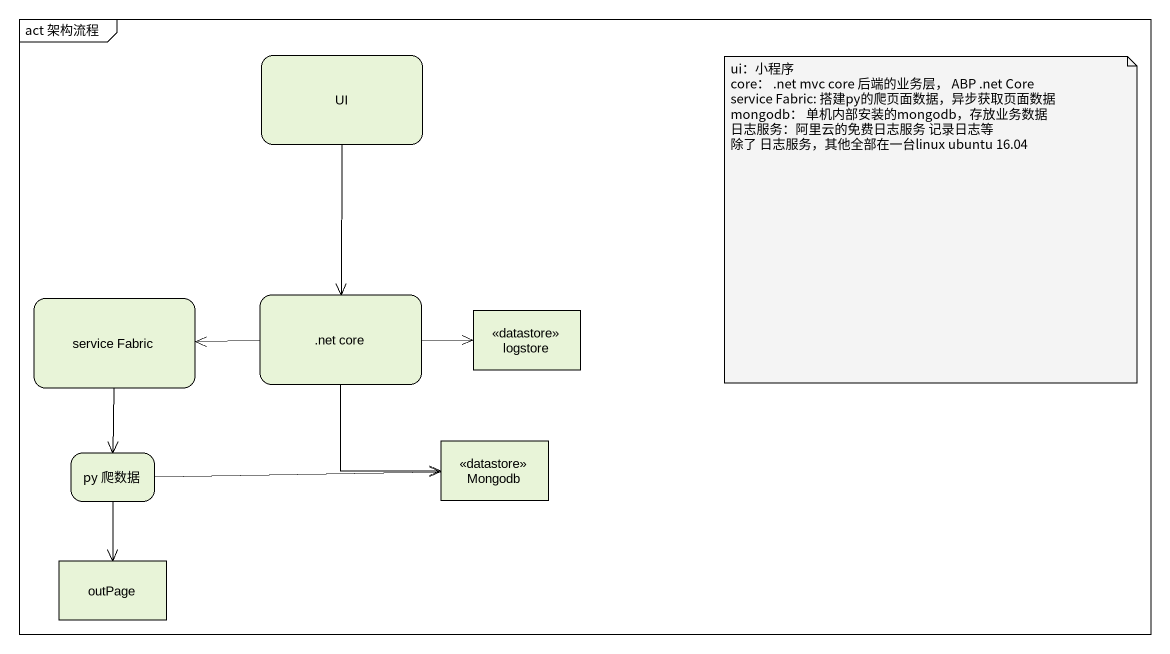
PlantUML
@startuml
mainframe act 架构流程
hide empty description
state UI
state "service Fabric" as service_Fabric
state ".net core" as net_core
state logstore <<datastore>>
state Mongodb <<datastore>>
state "py 爬数据" as py_爬数据
state outPage <<object>>
UI --> net_core
service_Fabric --> py_爬数据
net_core -left-> service_Fabric
net_core -right-> logstore
net_core --> Mongodb
py_爬数据 -right-> Mongodb
py_爬数据 --> outPage
note as N1
  ui：小程序
  core： .net mvc core 后端的业务层， ABP .net Core
  service Fabric: 搭建py的爬页面数据，异步获取页面数据
  mongodb： 单机内部安装的mongodb，存放业务数据
  日志服务：阿里云的免费日志服务 记录日志等
  除了 日志服务，其他全部在一台linux ubuntu 16.04
end note
@enduml
